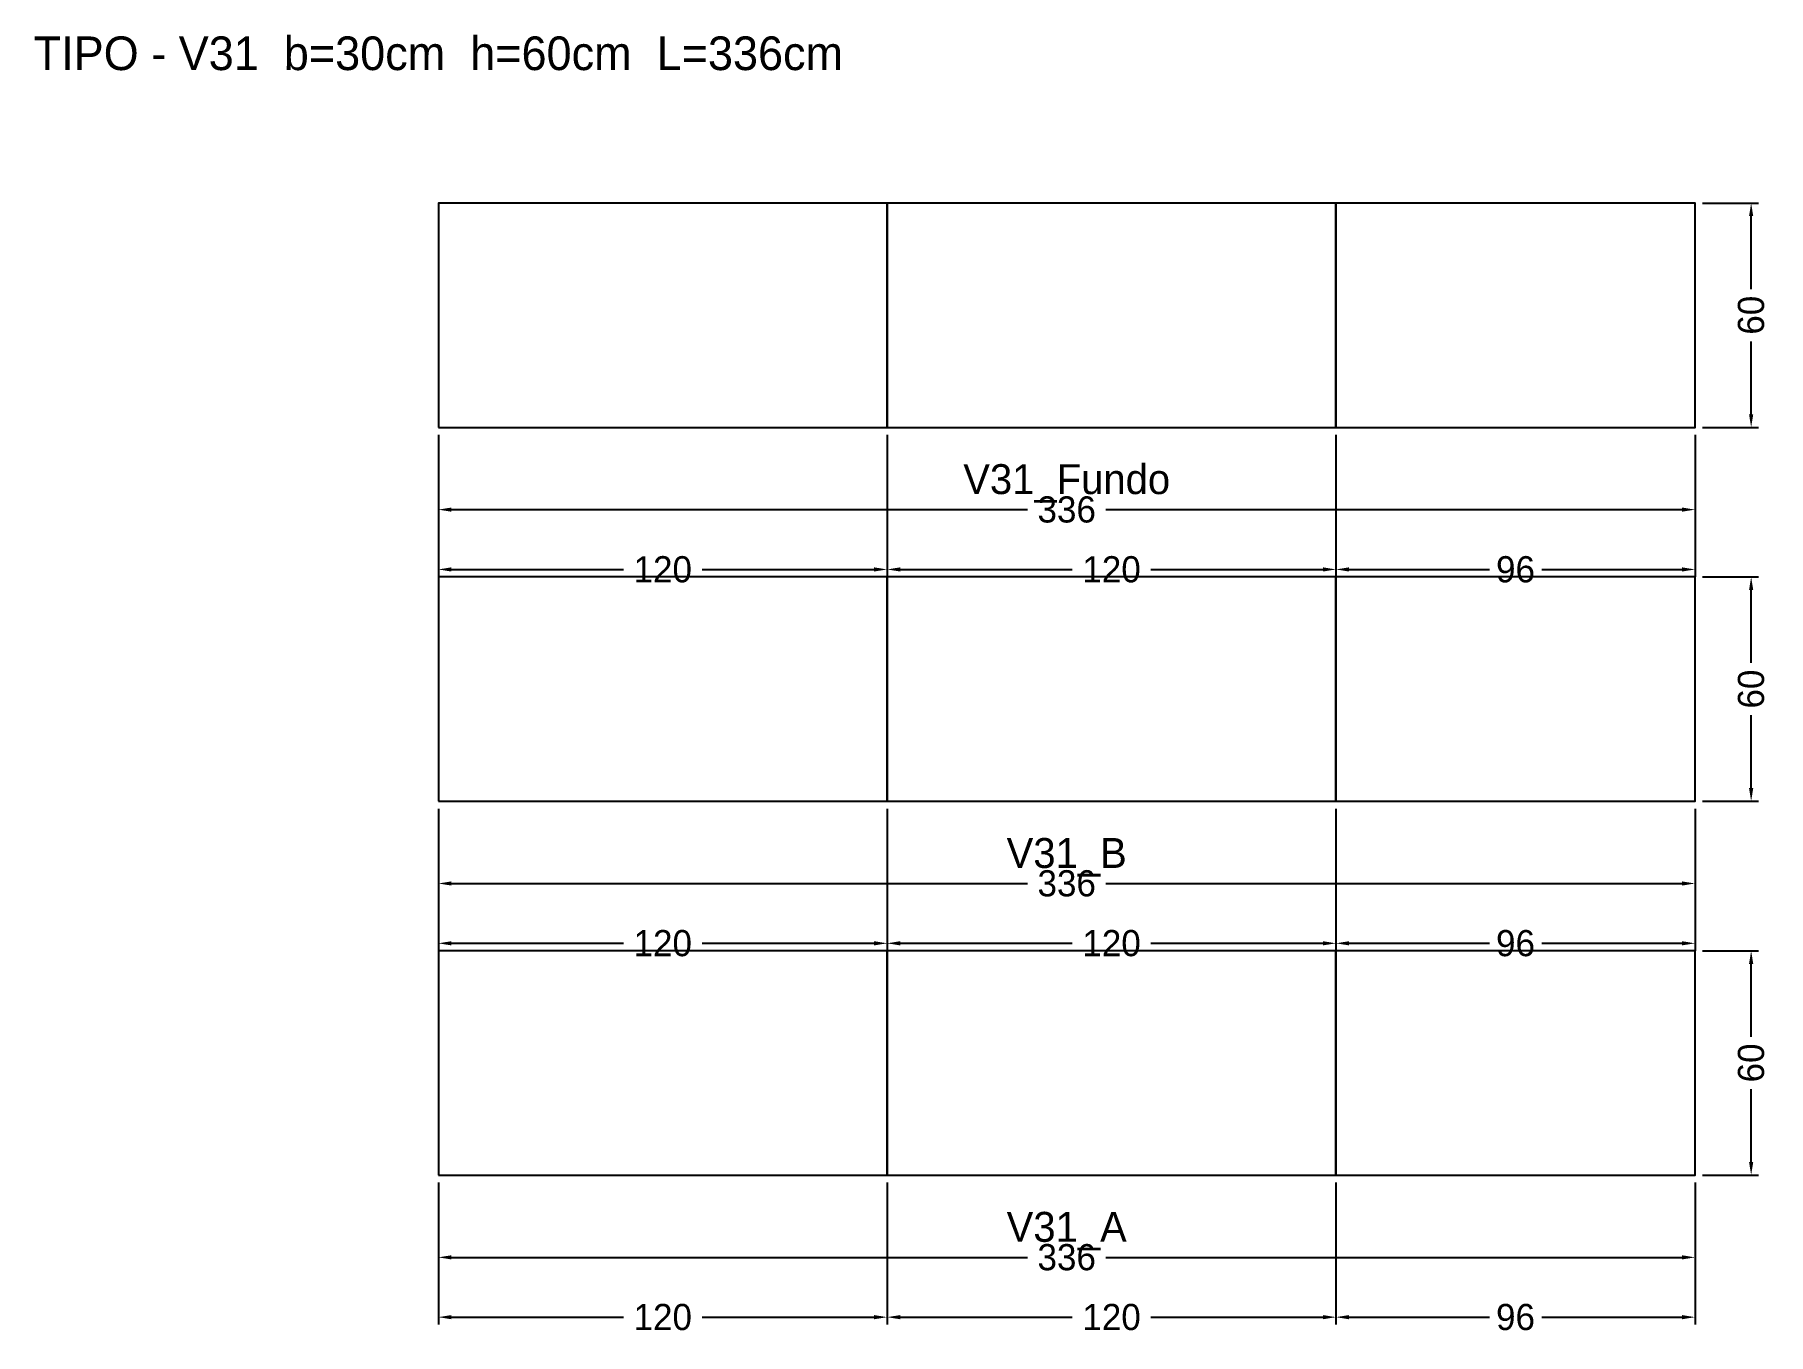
# Model space of a CAD drawing. Header units: metres. Extents: x -108 to 356, y -43 to 305.
import ezdxf

# ---------------------------------------------------------------- set-up
doc = ezdxf.new("R2010")
doc.units = ezdxf.units.M
for name, color, linetype in [('COTA', 3, 'Continuous'), ('NOMENCLATURA', 2, 'Continuous'), ('Paineis', 7, 'Continuous'), ('Texto Secao', 2, 'Continuous')]:
    doc.layers.add(name, color=color, linetype=linetype)
doc.dimstyles.new('COTA_VIG', dxfattribs={"dimtxt": 7, "dimasz": 3.5, "dimexe": 2, "dimexo": 2, "dimgap": 1.5, "dimtad": 1, "dimdec": 1, "dimcen": 2.5, "dimclrd": 3, "dimclre": 3, "dimclrt": 3, "dimazin": 3, "dimtfac": 1, "dimtmove": 0, "dimatfit": 3})

# ---------------------------------------------------------------- blocks, each defined once
blk = doc.blocks.new('_CLOSEDFILLED')
at = {"color": 0, "linetype": 'BYBLOCK'}
blk.add_solid([(-1, 0.16), (0, 0), (-1, -0.16)], dxfattribs=at)
blk = doc.blocks.new('*D1')
at = {"color": 3}
for p, q in [((0, -2), (0, -24)), ((336, -2), (336, -24)), ((3.5, -22), (157.5, -22)), ((178.5, -22), (332.5, -22))]:
    blk.add_line(p, q, dxfattribs=at)
at = {"layer": 'Defpoints'}
for p in [(0, 0), (336, 0), (0, -22)]:
    blk.add_point(p, dxfattribs=at)
at = {"layer": 'COTA', "color": 3, "xscale": 3.5, "yscale": 3.5, "rotation": 180}
blk.add_blockref('_CLOSEDFILLED', (0, -22), dxfattribs=at)
at = {"layer": 'COTA', "color": 3, "xscale": 3.5, "yscale": 3.5}
blk.add_blockref('_CLOSEDFILLED', (336, -22), dxfattribs=at)
at = {"layer": 'COTA', "color": 3, "insert": (168, -22), "char_height": 7, "attachment_point": 5}
blk.add_mtext('336', dxfattribs=at)
blk = doc.blocks.new('*D2')
at = {"color": 3}
for p, q in [((0, -2), (0, -40)), ((120, -2), (120, -40)), ((3.5, -38), (49.5, -38)), ((70.5, -38), (116.5, -38))]:
    blk.add_line(p, q, dxfattribs=at)
at = {"layer": 'Defpoints'}
for p in [(0, 0), (120, 0), (0, -38)]:
    blk.add_point(p, dxfattribs=at)
at = {"layer": 'COTA', "color": 3, "xscale": 3.5, "yscale": 3.5, "rotation": 180}
blk.add_blockref('_CLOSEDFILLED', (0, -38), dxfattribs=at)
at = {"layer": 'COTA', "color": 3, "xscale": 3.5, "yscale": 3.5}
blk.add_blockref('_CLOSEDFILLED', (120, -38), dxfattribs=at)
at = {"layer": 'COTA', "color": 3, "insert": (60, -38), "char_height": 7, "attachment_point": 5}
blk.add_mtext('120', dxfattribs=at)
blk = doc.blocks.new('*D3')
at = {"color": 3}
for p, q in [((120, -2), (120, -40)), ((240, -2), (240, -40)), ((123.5, -38), (169.5, -38)), ((190.5, -38), (236.5, -38))]:
    blk.add_line(p, q, dxfattribs=at)
at = {"layer": 'Defpoints'}
for p in [(120, 0), (240, 0), (120, -38)]:
    blk.add_point(p, dxfattribs=at)
at = {"layer": 'COTA', "color": 3, "xscale": 3.5, "yscale": 3.5, "rotation": 180}
blk.add_blockref('_CLOSEDFILLED', (120, -38), dxfattribs=at)
at = {"layer": 'COTA', "color": 3, "xscale": 3.5, "yscale": 3.5}
blk.add_blockref('_CLOSEDFILLED', (240, -38), dxfattribs=at)
at = {"layer": 'COTA', "color": 3, "insert": (180, -38), "char_height": 7, "attachment_point": 5}
blk.add_mtext('120', dxfattribs=at)
blk = doc.blocks.new('*D4')
at = {"color": 3}
for p, q in [((240, -2), (240, -40)), ((336, -2), (336, -40)), ((243.5, -38), (281, -38)), ((295, -38), (332.5, -38))]:
    blk.add_line(p, q, dxfattribs=at)
at = {"layer": 'Defpoints'}
for p in [(240, 0), (336, 0), (240, -38)]:
    blk.add_point(p, dxfattribs=at)
at = {"layer": 'COTA', "color": 3, "xscale": 3.5, "yscale": 3.5, "rotation": 180}
blk.add_blockref('_CLOSEDFILLED', (240, -38), dxfattribs=at)
at = {"layer": 'COTA', "color": 3, "xscale": 3.5, "yscale": 3.5}
blk.add_blockref('_CLOSEDFILLED', (336, -38), dxfattribs=at)
at = {"layer": 'COTA', "color": 3, "insert": (288, -38), "char_height": 7, "attachment_point": 5}
blk.add_mtext('96', dxfattribs=at)
blk = doc.blocks.new('*D5')
at = {"color": 3}
for p, q in [((338, 60), (353, 60)), ((351, 37), (351, 56.5)), ((351, 3.5), (351, 23)), ((338, 0), (353, 0))]:
    blk.add_line(p, q, dxfattribs=at)
at = {"layer": 'Defpoints'}
for p in [(336, 60), (336, 0), (351, 0)]:
    blk.add_point(p, dxfattribs=at)
at = {"layer": 'COTA', "color": 3, "xscale": 3.5, "yscale": 3.5}
for p, rotation in [((351, 60), 90), ((351, 0), 270)]:
    blk.add_blockref('_CLOSEDFILLED', p, dxfattribs=dict(at, rotation=rotation))
at = {"layer": 'COTA', "color": 3, "insert": (351, 30), "char_height": 7, "attachment_point": 5, "rotation": 90}
blk.add_mtext('60', dxfattribs=at)
blk = doc.blocks.new('*D6')
at = {"color": 3}
for p, q in [((0, 98), (0, 76)), ((336, 98), (336, 76)), ((3.5, 78), (157.5, 78)), ((178.5, 78), (332.5, 78))]:
    blk.add_line(p, q, dxfattribs=at)
at = {"layer": 'Defpoints'}
for p in [(0, 100), (336, 100), (0, 78)]:
    blk.add_point(p, dxfattribs=at)
at = {"layer": 'COTA', "color": 3, "xscale": 3.5, "yscale": 3.5, "rotation": 180}
blk.add_blockref('_CLOSEDFILLED', (0, 78), dxfattribs=at)
at = {"layer": 'COTA', "color": 3, "xscale": 3.5, "yscale": 3.5}
blk.add_blockref('_CLOSEDFILLED', (336, 78), dxfattribs=at)
at = {"layer": 'COTA', "color": 3, "insert": (168, 78), "char_height": 7, "attachment_point": 5}
blk.add_mtext('336', dxfattribs=at)
blk = doc.blocks.new('*D7')
at = {"color": 3}
for p, q in [((0, 98), (0, 60)), ((120, 98), (120, 60)), ((3.5, 62), (49.5, 62)), ((70.5, 62), (116.5, 62))]:
    blk.add_line(p, q, dxfattribs=at)
at = {"layer": 'Defpoints'}
for p in [(0, 100), (120, 100), (0, 62)]:
    blk.add_point(p, dxfattribs=at)
at = {"layer": 'COTA', "color": 3, "xscale": 3.5, "yscale": 3.5, "rotation": 180}
blk.add_blockref('_CLOSEDFILLED', (0, 62), dxfattribs=at)
at = {"layer": 'COTA', "color": 3, "xscale": 3.5, "yscale": 3.5}
blk.add_blockref('_CLOSEDFILLED', (120, 62), dxfattribs=at)
at = {"layer": 'COTA', "color": 3, "insert": (60, 62), "char_height": 7, "attachment_point": 5}
blk.add_mtext('120', dxfattribs=at)
blk = doc.blocks.new('*D8')
at = {"color": 3}
for p, q in [((120, 98), (120, 60)), ((240, 98), (240, 60)), ((123.5, 62), (169.5, 62)), ((190.5, 62), (236.5, 62))]:
    blk.add_line(p, q, dxfattribs=at)
at = {"layer": 'Defpoints'}
for p in [(120, 100), (240, 100), (120, 62)]:
    blk.add_point(p, dxfattribs=at)
at = {"layer": 'COTA', "color": 3, "xscale": 3.5, "yscale": 3.5, "rotation": 180}
blk.add_blockref('_CLOSEDFILLED', (120, 62), dxfattribs=at)
at = {"layer": 'COTA', "color": 3, "xscale": 3.5, "yscale": 3.5}
blk.add_blockref('_CLOSEDFILLED', (240, 62), dxfattribs=at)
at = {"layer": 'COTA', "color": 3, "insert": (180, 62), "char_height": 7, "attachment_point": 5}
blk.add_mtext('120', dxfattribs=at)
blk = doc.blocks.new('*D9')
at = {"color": 3}
for p, q in [((240, 98), (240, 60)), ((336, 98), (336, 60)), ((243.5, 62), (281, 62)), ((295, 62), (332.5, 62))]:
    blk.add_line(p, q, dxfattribs=at)
at = {"layer": 'Defpoints'}
for p in [(240, 100), (336, 100), (240, 62)]:
    blk.add_point(p, dxfattribs=at)
at = {"layer": 'COTA', "color": 3, "xscale": 3.5, "yscale": 3.5, "rotation": 180}
blk.add_blockref('_CLOSEDFILLED', (240, 62), dxfattribs=at)
at = {"layer": 'COTA', "color": 3, "xscale": 3.5, "yscale": 3.5}
blk.add_blockref('_CLOSEDFILLED', (336, 62), dxfattribs=at)
at = {"layer": 'COTA', "color": 3, "insert": (288, 62), "char_height": 7, "attachment_point": 5}
blk.add_mtext('96', dxfattribs=at)
blk = doc.blocks.new('*D10')
at = {"color": 3}
for p, q in [((338, 160), (353, 160)), ((351, 137), (351, 156.5)), ((351, 103.5), (351, 123)), ((338, 100), (353, 100))]:
    blk.add_line(p, q, dxfattribs=at)
at = {"layer": 'Defpoints'}
for p in [(336, 160), (336, 100), (351, 100)]:
    blk.add_point(p, dxfattribs=at)
at = {"layer": 'COTA', "color": 3, "xscale": 3.5, "yscale": 3.5}
for p, rotation in [((351, 160), 90), ((351, 100), 270)]:
    blk.add_blockref('_CLOSEDFILLED', p, dxfattribs=dict(at, rotation=rotation))
at = {"layer": 'COTA', "color": 3, "insert": (351, 130), "char_height": 7, "attachment_point": 5, "rotation": 90}
blk.add_mtext('60', dxfattribs=at)
blk = doc.blocks.new('*D11')
at = {"color": 3}
for p, q in [((0, 198), (0, 176)), ((336, 198), (336, 176)), ((3.5, 178), (157.5, 178)), ((178.5, 178), (332.5, 178))]:
    blk.add_line(p, q, dxfattribs=at)
at = {"layer": 'Defpoints'}
for p in [(0, 200), (336, 200), (0, 178)]:
    blk.add_point(p, dxfattribs=at)
at = {"layer": 'COTA', "color": 3, "xscale": 3.5, "yscale": 3.5, "rotation": 180}
blk.add_blockref('_CLOSEDFILLED', (0, 178), dxfattribs=at)
at = {"layer": 'COTA', "color": 3, "xscale": 3.5, "yscale": 3.5}
blk.add_blockref('_CLOSEDFILLED', (336, 178), dxfattribs=at)
at = {"layer": 'COTA', "color": 3, "insert": (168, 178), "char_height": 7, "attachment_point": 5}
blk.add_mtext('336', dxfattribs=at)
blk = doc.blocks.new('*D12')
at = {"color": 3}
for p, q in [((0, 198), (0, 160)), ((120, 198), (120, 160)), ((3.5, 162), (49.5, 162)), ((70.5, 162), (116.5, 162))]:
    blk.add_line(p, q, dxfattribs=at)
at = {"layer": 'Defpoints'}
for p in [(0, 200), (120, 200), (0, 162)]:
    blk.add_point(p, dxfattribs=at)
at = {"layer": 'COTA', "color": 3, "xscale": 3.5, "yscale": 3.5, "rotation": 180}
blk.add_blockref('_CLOSEDFILLED', (0, 162), dxfattribs=at)
at = {"layer": 'COTA', "color": 3, "xscale": 3.5, "yscale": 3.5}
blk.add_blockref('_CLOSEDFILLED', (120, 162), dxfattribs=at)
at = {"layer": 'COTA', "color": 3, "insert": (60, 162), "char_height": 7, "attachment_point": 5}
blk.add_mtext('120', dxfattribs=at)
blk = doc.blocks.new('*D13')
at = {"color": 3}
for p, q in [((120, 198), (120, 160)), ((240, 198), (240, 160)), ((123.5, 162), (169.5, 162)), ((190.5, 162), (236.5, 162))]:
    blk.add_line(p, q, dxfattribs=at)
at = {"layer": 'Defpoints'}
for p in [(120, 200), (240, 200), (120, 162)]:
    blk.add_point(p, dxfattribs=at)
at = {"layer": 'COTA', "color": 3, "xscale": 3.5, "yscale": 3.5, "rotation": 180}
blk.add_blockref('_CLOSEDFILLED', (120, 162), dxfattribs=at)
at = {"layer": 'COTA', "color": 3, "xscale": 3.5, "yscale": 3.5}
blk.add_blockref('_CLOSEDFILLED', (240, 162), dxfattribs=at)
at = {"layer": 'COTA', "color": 3, "insert": (180, 162), "char_height": 7, "attachment_point": 5}
blk.add_mtext('120', dxfattribs=at)
blk = doc.blocks.new('*D14')
at = {"color": 3}
for p, q in [((240, 198), (240, 160)), ((336, 198), (336, 160)), ((243.5, 162), (281, 162)), ((295, 162), (332.5, 162))]:
    blk.add_line(p, q, dxfattribs=at)
at = {"layer": 'Defpoints'}
for p in [(240, 200), (336, 200), (240, 162)]:
    blk.add_point(p, dxfattribs=at)
at = {"layer": 'COTA', "color": 3, "xscale": 3.5, "yscale": 3.5, "rotation": 180}
blk.add_blockref('_CLOSEDFILLED', (240, 162), dxfattribs=at)
at = {"layer": 'COTA', "color": 3, "xscale": 3.5, "yscale": 3.5}
blk.add_blockref('_CLOSEDFILLED', (336, 162), dxfattribs=at)
at = {"layer": 'COTA', "color": 3, "insert": (288, 162), "char_height": 7, "attachment_point": 5}
blk.add_mtext('96', dxfattribs=at)
blk = doc.blocks.new('*D15')
at = {"color": 3}
for p, q in [((338, 260), (353, 260)), ((351, 237), (351, 256.5)), ((351, 203.5), (351, 223)), ((338, 200), (353, 200))]:
    blk.add_line(p, q, dxfattribs=at)
at = {"layer": 'Defpoints'}
for p in [(336, 260), (336, 200), (351, 200)]:
    blk.add_point(p, dxfattribs=at)
at = {"layer": 'COTA', "color": 3, "xscale": 3.5, "yscale": 3.5}
for p, rotation in [((351, 260), 90), ((351, 200), 270)]:
    blk.add_blockref('_CLOSEDFILLED', p, dxfattribs=dict(at, rotation=rotation))
at = {"layer": 'COTA', "color": 3, "insert": (351, 230), "char_height": 7, "attachment_point": 5, "rotation": 90}
blk.add_mtext('60', dxfattribs=at)

msp = doc.modelspace()

# ---------------------------------------------------------------- linework, layer by layer
at = {"layer": 'Paineis'}
for points in [[(0, 200), (120, 200), (120, 260), (0, 260)], [(120, 200), (240, 200), (240, 260), (120, 260)], [(240, 200), (336, 200), (336, 260), (240, 260)], [(0, 100), (120, 100), (120, 160), (0, 160)], [(120, 100), (240, 100), (240, 160), (120, 160)], [(240, 100), (336, 100), (336, 160), (240, 160)], [(0, 0), (120, 0), (120, 60), (0, 60)], [(120, 0), (240, 0), (240, 60), (120, 60)], [(240, 0), (336, 0), (336, 60), (240, 60)]]:
    msp.add_lwpolyline(points, close=True, dxfattribs=at)

# ---------------------------------------------------------------- texts
at = {"layer": 'NOMENCLATURA', "insert": (0, 300), "char_height": 9, "width": 356, "attachment_point": 5}
msp.add_mtext('TIPO - V31  b=30cm  h=60cm  L=336cm', dxfattribs=at)
at = {"layer": 'Texto Secao', "char_height": 8, "width": 356, "attachment_point": 5}
for s, insert in [('V31_Fundo', (168, 185)), ('V31_B', (168, 85)), ('V31_A', (168, -15))]:
    msp.add_mtext(s, dxfattribs=dict(at, insert=insert))

# ---------------------------------------------------------------- dimensions: what is measured, and where the dimension line sits
at = {"layer": 'COTA'}
for base, p1, p2, picture, middle in [((351, 200), (336, 200), (336, 260), '*D15', (351, 230)), ((351, 100), (336, 100), (336, 160), '*D10', (351, 130)), ((351, 0), (336, 0), (336, 60), '*D5', (351, 30))]:
    dim = msp.add_linear_dim(base=base, p1=p1, p2=p2, angle=90, dimstyle='COTA_VIG', dxfattribs=at)
    dim.commit()
    dim.dimension.update_dxf_attribs({"geometry": picture, "text_midpoint": middle})
for base, p1, p2, picture, middle in [((0, 178), (0, 200), (336, 200), '*D11', (168, 178)), ((0, 162), (0, 200), (120, 200), '*D12', (60, 162)), ((120, 162), (120, 200), (240, 200), '*D13', (180, 162)), ((240, 162), (240, 200), (336, 200), '*D14', (288, 162)), ((0, 78), (0, 100), (336, 100), '*D6', (168, 78)), ((0, 62), (0, 100), (120, 100), '*D7', (60, 62)), ((120, 62), (120, 100), (240, 100), '*D8', (180, 62)), ((240, 62), (240, 100), (336, 100), '*D9', (288, 62)), ((0, -22), (0, 0), (336, 0), '*D1', (168, -22)), ((0, -38), (0, 0), (120, 0), '*D2', (60, -38)), ((120, -38), (120, 0), (240, 0), '*D3', (180, -38)), ((240, -38), (240, 0), (336, 0), '*D4', (288, -38))]:
    dim = msp.add_linear_dim(base=base, p1=p1, p2=p2, dimstyle='COTA_VIG', dxfattribs=at)
    dim.commit()
    dim.dimension.update_dxf_attribs({"geometry": picture, "text_midpoint": middle})

doc.saveas('drawing.dxf')
